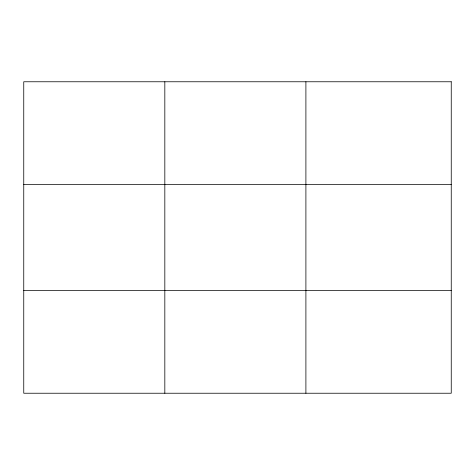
<?xml version="1.0" encoding="UTF-8"?>
<svg xmlns="http://www.w3.org/2000/svg" width="475" height="475" viewBox="0 0 475 475"><rect width="100%" height="100%" fill="white"/><g stroke="black" fill="none" stroke-linecap="round" stroke-linejoin="round"><path stroke-width="0.71" d="M164.825 81.765L164.825 393.235M305.9 81.765L305.9 393.235M23.75 184.549L451.25 184.549M23.75 290.451L451.25 290.451M451.25 81.765L23.75 81.765L23.75 393.235L451.25 393.235L451.25 81.765"/></g></svg>
